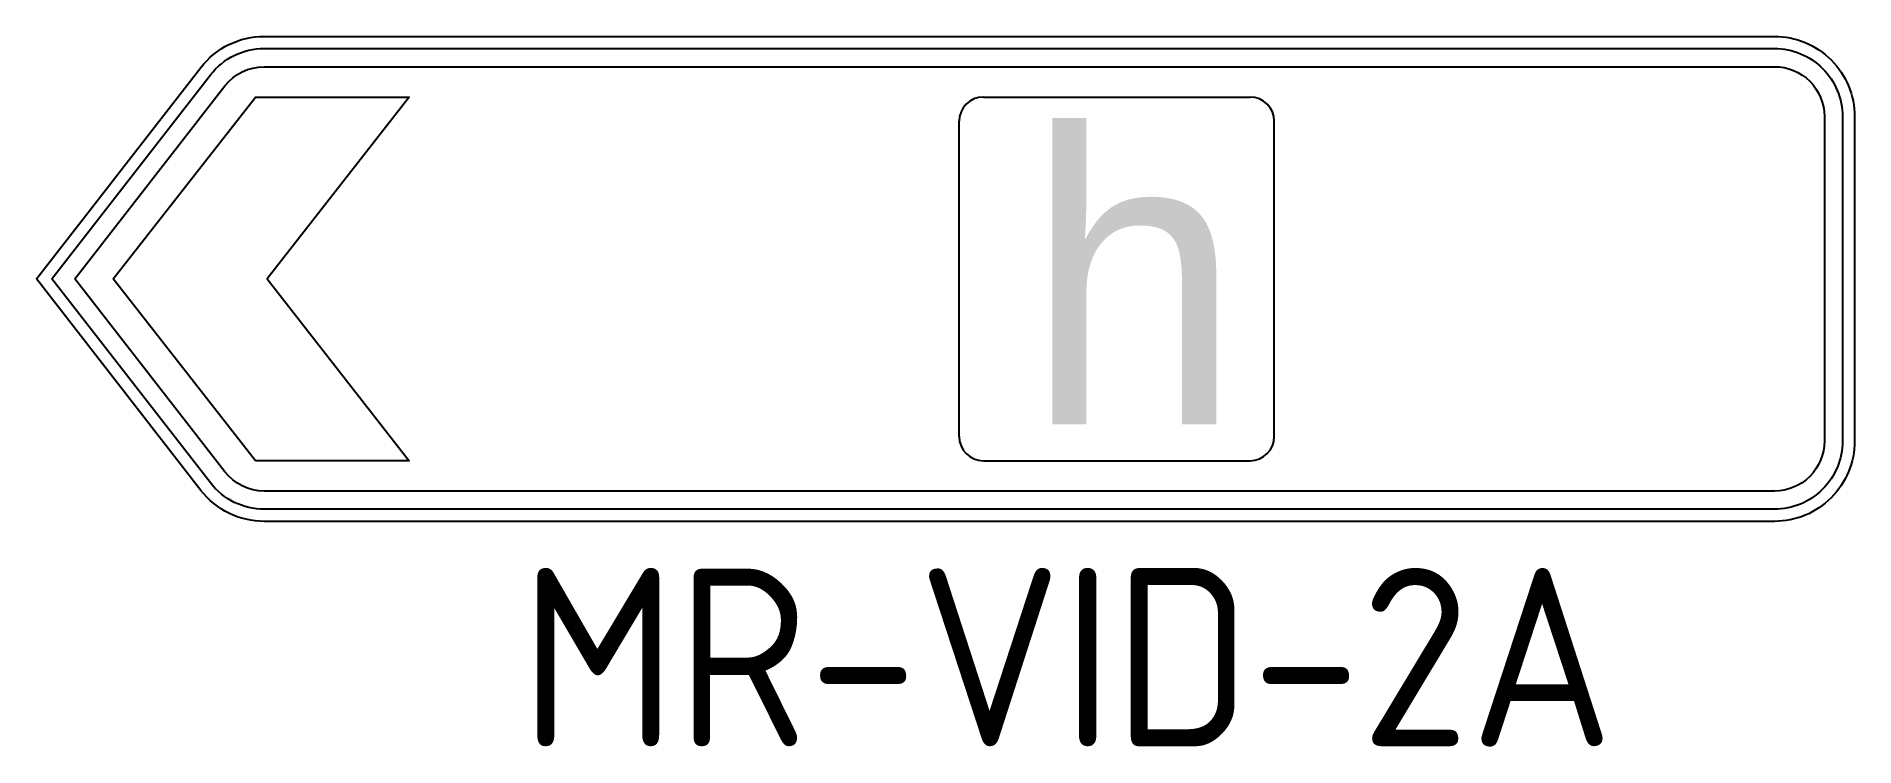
# Model space of a CAD drawing. Extents: x 119.8 to 145.3, y 132.7 to 142.6.
import ezdxf
from ezdxf.enums import TextEntityAlignment as Align

# ---------------------------------------------------------------- set-up
doc = ezdxf.new("R2010")
doc.units = 0
doc.header["$LTSCALE"] = 12
doc.header["$MEASUREMENT"] = 0
doc.layers.add('L18', color=4, linetype='CONTINUOUS')
doc.layers.add('T25', color=1, linetype='CONTINUOUS')
doc.styles.add('ISO', font='iso')
doc.styles.add('MESERIES', font='MEseries')

msp = doc.modelspace()

# ---------------------------------------------------------------- linework, layer by layer
at = {"layer": 'L18'}
for p, q in [((133.056, 141.769), (136.796, 141.769)), ((132.716, 137.009), (132.716, 141.429)), ((137.136, 137.009), (137.136, 141.429)), ((133.056, 136.669), (136.796, 136.669))]:
    msp.add_line(p, q, dxfattribs=at)
for points in [[(145.275, 136.944, -0.414214), (144.15, 135.819), (122.97, 135.819, -0.23137), (122.083, 136.253), (119.775, 139.219), (122.083, 142.185, -0.23137), (122.97, 142.619), (144.15, 142.619, -0.414214), (145.275, 141.495)], [(145.105, 136.944, -0.414214), (144.15, 135.989), (122.97, 135.989, -0.23137), (122.217, 136.357), (119.99, 139.219), (122.217, 142.081, -0.23137), (122.97, 142.449), (144.15, 142.449, -0.414214), (145.105, 141.495)], [(144.85, 136.944, -0.414214), (144.15, 136.244), (122.97, 136.244, -0.23137), (122.419, 136.514), (120.313, 139.219), (122.419, 141.924, -0.23137), (122.97, 142.194), (144.15, 142.194, -0.414214), (144.85, 141.495)]]:
    msp.add_lwpolyline(points, format="xyb", close=True, dxfattribs=at)
msp.add_lwpolyline([(122.846, 136.669), (120.853, 139.219), (122.846, 141.769), (125.003, 141.769), (123.011, 139.219), (125.003, 136.669)], close=True, dxfattribs=at)
for centre, start, end in [((133.056, 141.429), 90, 180), ((136.796, 141.429), 0, 90), ((133.056, 137.009), 180, 270), ((136.796, 137.009), 270, 0)]:
    msp.add_arc(centre, 0.34, start, end, dxfattribs=at)

# ---------------------------------------------------------------- texts
at = {"layer": 'L18', "style": 'MESERIES'}
msp.add_text('h', height=4.08, dxfattribs=at).set_placement((133.643, 137.179))
at = {"layer": 'T25', "style": 'ISO'}
msp.add_text('MR-VID-2A', height=2.5, dxfattribs=at).set_placement((134.23, 132.666), align=Align.CENTER)

doc.saveas('drawing.dxf')
